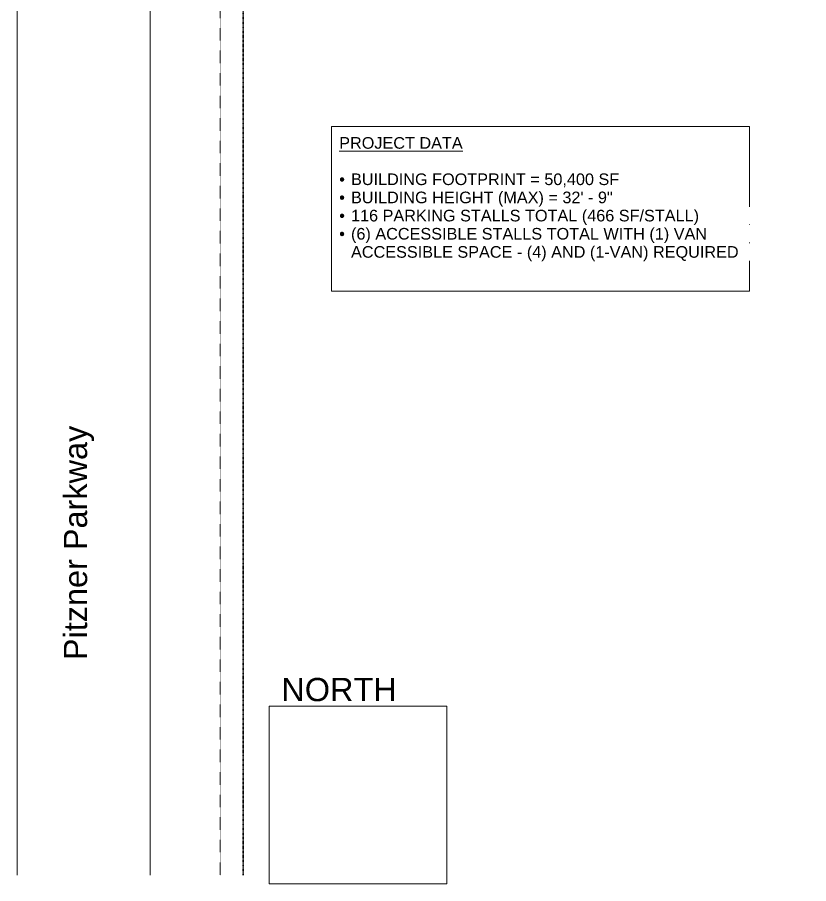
# Model space of a CAD drawing. Header units: inches. Extents: x 20008 to 27263, y -26025 to -19005.
# Drawn here: x 20372 to 22517, y -26025 to -23677 of the extents above; entities that cross this region are included whole.
import ezdxf

# ---------------------------------------------------------------- set-up
doc = ezdxf.new("R2010")
doc.units = ezdxf.units.IN
doc.header["$MEASUREMENT"] = 0
doc.linetypes.add('Center 1_4_', pattern=[0.53125, 0.25, -0.09375, 0.09375, -0.09375])
doc.linetypes.add('Hidden 1_8_', pattern=[0.1875, 0.125, -0.0625])
for name, color, linetype, lineweight in [('A-DETL-HDLN', 90, 'Hidden 1_8_', 9), ('C-TOPO', 7, 'Continuous', 9), ('EOP-EX', 125, 'Continuous', 13), ('G-ANNO-REFR', 1, 'Continuous', 9), ('G-ANNO-TEXT', 231, 'Continuous', 9), ('PROP', 3, 'Center 1_4_', 35)]:
    doc.layers.add(name, color=color, linetype=linetype, lineweight=lineweight)
doc.styles.add('Arial', font='arial.ttf', dxfattribs={"height": 62.946108})
doc.styles.add('Arial_1', font='arial.ttf', dxfattribs={"height": 31.473054})
picture_1 = doc.add_image_def('image1.jpg', size_in_pixel=(300, 300))

msp = doc.modelspace()

# ---------------------------------------------------------------- linework, layer by layer
at = {"layer": 'A-DETL-HDLN'}
msp.add_line((20922.235225, -26001.602101), (20922.235225, -23391.085554), dxfattribs=at)
at = {"layer": 'C-TOPO'}
for p, q in [((20372.235352, -26001.602101), (20372.235352, -23271.508301)), ((20372.235352, -23271.508301), (20372.235352, -26001.602101)), ((20732.235352, -23571.084961), (20732.235352, -26001.602101)), ((20732.235352, -26001.602101), (20732.235352, -23571.084961))]:
    msp.add_line(p, q, dxfattribs=at)
at = {"layer": 'EOP-EX'}
for p, q in [((20372.235225, -26001.602101), (20372.235225, -19120.002101)), ((20732.235225, -26001.602101), (20732.235225, -23571.085554))]:
    msp.add_line(p, q, dxfattribs=at)
at = {"layer": 'G-ANNO-TEXT', "color": 7, "flags": 128}
msp.add_lwpolyline([(21224.038316, -23972.85818), (22356.781031, -23972.85818), (22356.781031, -24419.479719), (21224.038316, -24419.479719)], close=True, dxfattribs=at)
at = {"layer": 'PROP'}
msp.add_line((20984.235225, -26001.602101), (20984.235225, -23518.180554), dxfattribs=at)

# ---------------------------------------------------------------- texts
at = {"layer": 'G-ANNO-TEXT', "color": 145, "insert": (20498.380252, -25419.043488), "char_height": 62.94610778, "width": 751.104, "attachment_point": 1, "rotation": 90, "line_spacing_factor": 0.938532, "style": 'Arial'}
msp.add_mtext('Pitzner Parkway\\P', dxfattribs=at)
at = {"layer": 'G-ANNO-TEXT', "color": 145, "insert": (21087.772705, -25467.316106), "char_height": 62.9461078, "width": 370.944, "attachment_point": 1, "line_spacing_factor": 0.938532, "style": 'Arial'}
msp.add_mtext('NORTH', dxfattribs=at)

# ---------------------------------------------------------------- pictures from other files: only their frames are drawn
at = {"layer": 'G-ANNO-REFR'}
image = msp.add_image(picture_1, insert=(21054.97307, -26024.882157), size_in_units=(480.843754, 480.843754), dxfattribs=at)
image.dxf.flags = 7

# ---------------------------------------------------------------- next in the draw order: texts
at = {"layer": 'G-ANNO-TEXT', "color": 7, "attachment_point": 1, "line_spacing_factor": 0.938532, "style": 'Arial_1', "bg_fill": 3, "box_fill_scale": 1.25, "bg_fill_color": 0, "bg_fill_transparency": 0}
for s, insert, char_height, width in [('\\LPROJECT DATA', (21244.518316, -24001.742049), 31.47305389, 392.20267158), ('•', (21244.518316, -24100.203588), 31.473054, 18.01227084)]:
    msp.add_mtext(s, dxfattribs=dict(at, insert=insert, char_height=char_height, width=width))

# ---------------------------------------------------------------- next in the draw order: texts
at = {"layer": 'G-ANNO-TEXT', "color": 7, "insert": (21276.518316, -24100.203588), "char_height": 31.47305389, "width": 851.80609857, "attachment_point": 1, "line_spacing_factor": 0.938532, "style": 'Arial_1', "bg_fill": 3, "box_fill_scale": 1.25, "bg_fill_color": 0, "bg_fill_transparency": 0}
msp.add_mtext('BUILDING FOOTPRINT = 50,400 SF', dxfattribs=at)

# ---------------------------------------------------------------- next in the draw order: texts
at = {"layer": 'G-ANNO-TEXT', "color": 7, "insert": (21244.518316, -24149.434357), "char_height": 31.473054, "width": 18.01227084, "attachment_point": 1, "line_spacing_factor": 0.938532, "style": 'Arial_1', "bg_fill": 3, "box_fill_scale": 1.25, "bg_fill_color": 0, "bg_fill_transparency": 0}
msp.add_mtext('•', dxfattribs=at)

# ---------------------------------------------------------------- next in the draw order: texts
at = {"layer": 'G-ANNO-TEXT', "color": 7, "insert": (21276.518316, -24149.434357), "char_height": 31.47305389, "width": 833.21278673, "attachment_point": 1, "line_spacing_factor": 0.938532, "style": 'Arial_1', "bg_fill": 3, "box_fill_scale": 1.25, "bg_fill_color": 0, "bg_fill_transparency": 0}
msp.add_mtext('BUILDING HEIGHT (MAX) = 32\' - 9"', dxfattribs=at)

# ---------------------------------------------------------------- next in the draw order: texts
at = {"layer": 'G-ANNO-TEXT', "color": 7, "insert": (21244.518316, -24198.665126), "char_height": 31.473054, "width": 18.01227084, "attachment_point": 1, "line_spacing_factor": 0.938532, "style": 'Arial_1', "bg_fill": 3, "box_fill_scale": 1.25, "bg_fill_color": 0, "bg_fill_transparency": 0}
msp.add_mtext('•', dxfattribs=at)

# ---------------------------------------------------------------- next in the draw order: texts
at = {"layer": 'G-ANNO-TEXT', "color": 7, "insert": (21276.518316, -24198.665126), "char_height": 31.47305389, "width": 1103.97789037, "attachment_point": 1, "line_spacing_factor": 0.938532, "style": 'Arial_1', "bg_fill": 3, "box_fill_scale": 1.25, "bg_fill_color": 0, "bg_fill_transparency": 0}
msp.add_mtext('116 PARKING STALLS TOTAL (466 SF/STALL)', dxfattribs=at)

# ---------------------------------------------------------------- next in the draw order: texts
at = {"layer": 'G-ANNO-TEXT', "color": 7, "insert": (21244.518316, -24247.895896), "char_height": 31.473054, "width": 18.01227084, "attachment_point": 1, "line_spacing_factor": 0.938532, "style": 'Arial_1', "bg_fill": 3, "box_fill_scale": 1.25, "bg_fill_color": 0, "bg_fill_transparency": 0}
msp.add_mtext('•', dxfattribs=at)

# ---------------------------------------------------------------- next in the draw order: texts
at = {"layer": 'G-ANNO-TEXT', "color": 7, "insert": (21276.518316, -24247.895896), "char_height": 31.47305389, "width": 1134.19202211, "attachment_point": 1, "line_spacing_factor": 0.938532, "style": 'Arial_1', "bg_fill": 3, "box_fill_scale": 1.25, "bg_fill_color": 0, "bg_fill_transparency": 0}
msp.add_mtext('(6) ACCESSIBLE STALLS TOTAL WITH (1) VAN', dxfattribs=at)

# ---------------------------------------------------------------- next in the draw order: texts
at = {"layer": 'G-ANNO-TEXT', "color": 7, "insert": (21276.518316, -24297.126665), "char_height": 31.47305389, "width": 1232.38795025, "attachment_point": 1, "line_spacing_factor": 0.938532, "style": 'Arial_1', "bg_fill": 3, "box_fill_scale": 1.25, "bg_fill_color": 0, "bg_fill_transparency": 0}
msp.add_mtext('ACCESSIBLE SPACE - (4) AND (1-VAN) REQUIRED', dxfattribs=at)

doc.saveas('drawing.dxf')
